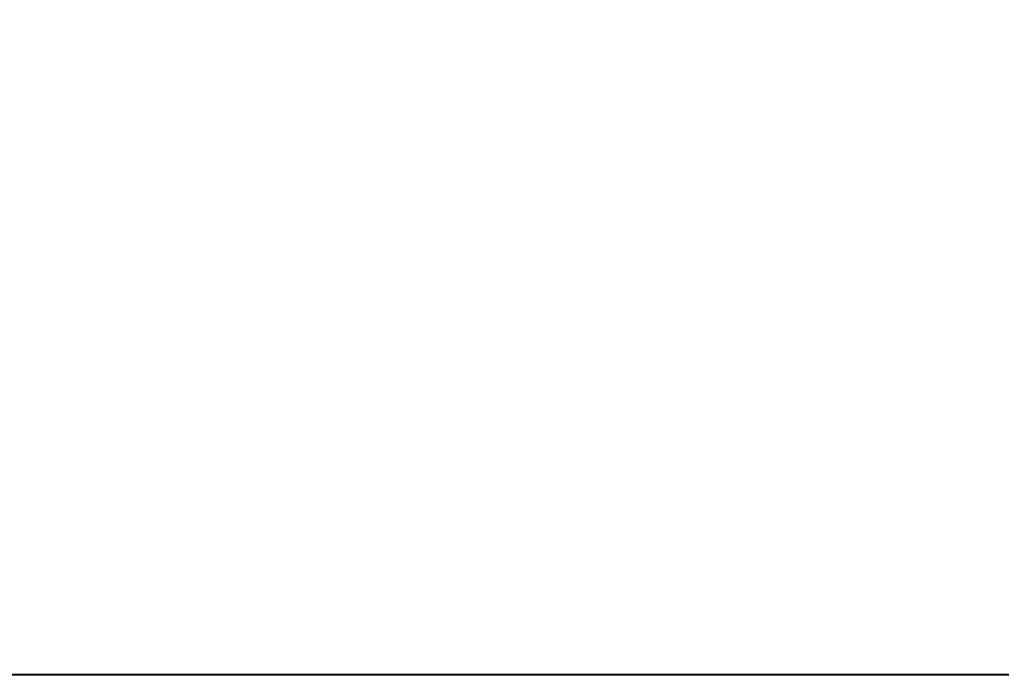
# Model space of a CAD drawing. Header units: millimetres. Extents: x 42151 to 59780, y 37376 to 44547.
# Drawn here: x 47274.3 to 47378.3, y 42474.7 to 42544.1 of the extents above; entities that cross this region are included whole.
import ezdxf

# ---------------------------------------------------------------- set-up
doc = ezdxf.new("R2010")
doc.units = ezdxf.units.MM
doc.layers.add('! NO PLOT !', color=7, linetype='Continuous', true_color=0xff75dd, plot=False)
doc.layers.add('002-PI-Kabelska kanalica', color=150, linetype='Continuous')
doc.styles.get("Standard").update_dxf_attribs({"font": 'arial.ttf'})
doc.dimstyles.new('ISO-25-lb', dxfattribs={"dimtxt": 8, "dimasz": 8, "dimexe": 1.25, "dimexo": 0.625, "dimtad": 1, "dimtxsty": 'Standard', "dimcen": 5, "dimadec": 0, "dimazin": 0, "dimtfac": 1, "dimtmove": 0, "dimatfit": 3, "dimfxl": 1, "dimarcsym": 0})

# ---------------------------------------------------------------- blocks, each defined once
blk = doc.blocks.new('*D167')
at = {"layer": '! NO PLOT !', "color": 0, "linetype": 'Continuous', "lineweight": -2, "ltscale": 0.25, "transparency": 16777216}
for p, q in [((47377.65, 42559.75), (47095.78, 42559.75)), ((47097.03, 42482.75), (47097.03, 42551.75)), ((47132.9, 42474.75), (47095.78, 42474.75))]:
    blk.add_line(p, q, dxfattribs=at)
at = {"layer": '! NO PLOT !', "color": 0, "ltscale": 0.25, "transparency": 16777216}
for points in [[(47095.7, 42551.75), (47098.37, 42551.75), (47097.03, 42559.75)], [(47095.7, 42482.75), (47098.37, 42482.75), (47097.03, 42474.75)]]:
    blk.add_solid(points, dxfattribs=at)
at = {"layer": 'Defpoints', "color": 0, "ltscale": 0.25, "transparency": 16777216}
for p in [(47097.03, 42559.75), (47378.27, 42559.75), (47133.53, 42474.75)]:
    blk.add_point(p, dxfattribs=at)
at = {"layer": '! NO PLOT !', "color": 0, "ltscale": 0.25, "transparency": 16777216, "insert": (47092.32, 42519.75), "char_height": 8, "attachment_point": 5, "rotation": 90}
blk.add_mtext('85', dxfattribs=at)
blk = doc.blocks.new('*U137')
at = {"layer": '002-PI-Kabelska kanalica'}
blk.add_line((-20, -100), (-20, 519), dxfattribs=at)

msp = doc.modelspace()

# ---------------------------------------------------------------- block references
at = {"rotation": 270}
msp.add_blockref('*U137', (47233.526, 42454.747), dxfattribs=at)

# ---------------------------------------------------------------- dimensions: what is measured, and where the dimension line sits
at = {"layer": '! NO PLOT !', "ltscale": 0.25}
dim = msp.add_linear_dim(base=(47097.032, 42559.747), p1=(47133.526, 42474.747), p2=(47378.27, 42559.747), angle=90, dimstyle='ISO-25-lb', dxfattribs=at)
dim.commit()
dim.dimension.update_dxf_attribs({"geometry": '*D167', "text_midpoint": (47097.032, 42519.747), "dimtype": 160})

doc.saveas('drawing.dxf')
